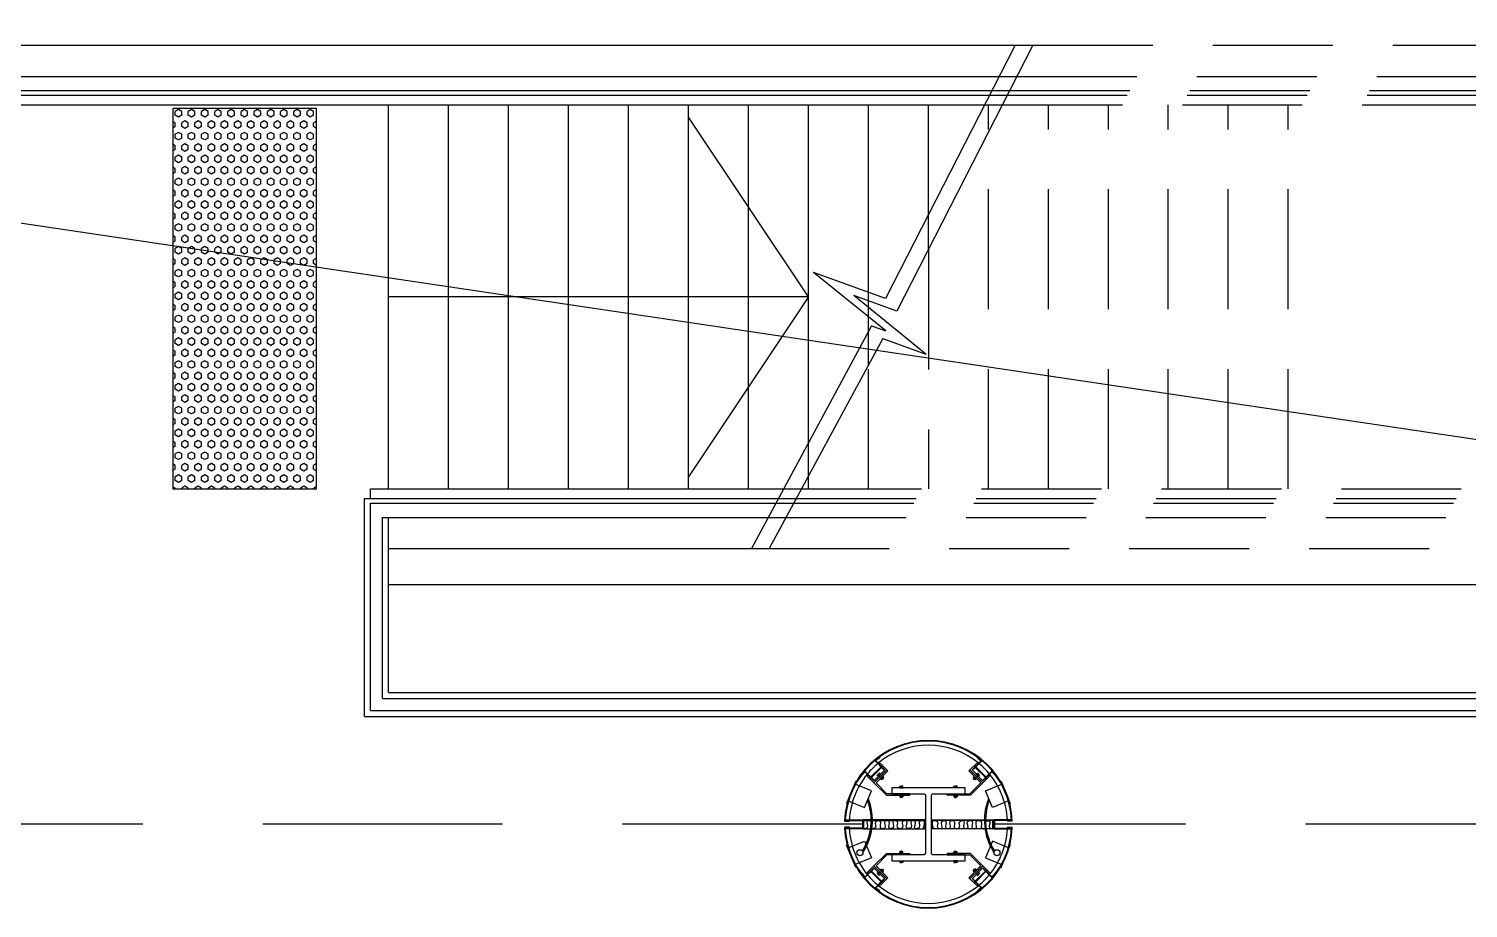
# Model space of a CAD drawing. Extents: x -163002 to 22103, y -103500 to 51643.
# Drawn here: x -114750 to -108750, y 29200 to 32869 of the extents above; entities that cross this region are included whole.
import ezdxf

# ---------------------------------------------------------------- set-up
doc = ezdxf.new("R2010")
doc.units = 0
doc.header["$LTSCALE"] = 1000
doc.header["$MEASUREMENT"] = 0
doc.linetypes.add('s2113a$0$DASHED', pattern=[0.75, 0.5, -0.25])
doc.linetypes.add('s2113a$0$GFxref$0$s3123a$0$HIDDEN2', pattern=[0.1875, 0.125, -0.0625])
doc.layers.get('0').update_dxf_attribs({"linetype": 'CONTINUOUS'})
for name, color, linetype in [('s2113a$0$A-Stairs', 2, 'CONTINUOUS'), ('s2113a$0$fire shutter', 5, 's2113a$0$GFxref$0$s3123a$0$HIDDEN2'), ('s2113a$0$stair', 1, 'CONTINUOUS'), ('s2113a$0$tactile', 4, 'CONTINUOUS'), ('s2113a$0$txt1', 4, 'CONTINUOUS'), ('s2113a$0$wal', 3, 'CONTINUOUS'), ('s2113a$0$walc', 1, 'CONTINUOUS')]:
    doc.layers.add(name, color=color, linetype=linetype)

# ---------------------------------------------------------------- blocks, each defined once
blk = doc.blocks.new('s2113a')
at = {"layer": 's2113a$0$tactile'}
h = blk.add_hatch(dxfattribs=at)
h.set_pattern_fill('HEX', color=9, scale=5, angle=90, style=0)
h.set_pattern_definition([(90, (-100859.315, 135282.67), (-27.4963, 2e-15), [15.875, -31.75]), (210, (-100859.315, 135282.67), (13.74815, -23.812494), [15.875, -31.75]), (150, (-100859.315, 135298.544), (-13.74815, -23.812494), [15.875, -31.75])])
h.paths.add_polyline_path([(-113550, 30949.1), (-113550, 32535.566), (-114150, 32535.566), (-114150, 30949.1)])
at = {"layer": 's2113a$0$A-Stairs', "color": 1, "linetype": 's2113a$0$DASHED'}
for p, q in [((-110564.137, 32800.1), (-104649.9, 32800.1)), ((-110630.574, 32670.1), (-104649.9, 32670.1)), ((-110670.948, 32591.1), (-104649.9, 32591.1)), ((-110660.727, 32611.1), (-104649.9, 32611.1)), ((-110691.39, 32551.1), (-104649.9, 32551.1)), ((-110999.9, 31947.428), (-110999.9, 30949.1)), ((-111550.315, 30909.1), (-104649.9, 30909.1)), ((-111528.688, 30949.1), (-104649.9, 30949.1)), ((-111561.128, 30889.1), (-104649.9, 30889.1)), ((-111593.028, 30830.1), (-104649.9, 30830.1)), ((-111663.317, 30700.1), (-104649.9, 30700.1))]:
    blk.add_line(p, q, dxfattribs=at)
for points in [[(-110749.9, 30949.1), (-110749.9, 32551.1)], [(-110499.9, 30949.1), (-110499.9, 32551.1)], [(-110249.9, 30949.1), (-110249.9, 32551.1)], [(-109999.9, 30949.1), (-109999.9, 32551.1)], [(-109749.9, 30949.1), (-109749.9, 32551.1)], [(-109499.9, 30949.1), (-109499.9, 32551.1)], [(-111249.9, 30949.1), (-111249.9, 31464.724)]]:
    blk.add_lwpolyline(points, dxfattribs=at)
at = {"layer": 's2113a$0$fire shutter', "ltscale": 8}
for p, q in [((-111274.9, 29550.1), (-119724.9, 29550.1)), ((-103927.93, 29550.1), (-110724.9, 29550.1))]:
    blk.add_line(p, q, dxfattribs=at)
at = {"layer": 's2113a$0$stair'}
for p, q in [((-125249.9, 32800.1), (-110564.137, 32800.1)), ((-125249.9, 32670.1), (-110630.574, 32670.1)), ((-125249.9, 32611.1), (-110660.727, 32611.1)), ((-125249.9, 32591.1), (-110670.948, 32591.1)), ((-125249.9, 32551.1), (-110691.39, 32551.1)), ((-113350, 30909.1), (-111550.315, 30909.1)), ((-113325, 30949.1), (-111528.688, 30949.1)), ((-113325, 30889.1), (-111561.128, 30889.1)), ((-113275, 30830.1), (-111593.028, 30830.1)), ((-113249.9, 30700.1), (-111663.317, 30700.1)), ((-111239.845, 29747.521), (-111197.363, 29789.892)), ((-111237.727, 29745.397), (-111195.245, 29787.768)), ((-111200.317, 29759.576), (-111204.024, 29763.293)), ((-110762.073, 29745.397), (-110804.555, 29787.768)), ((-110759.955, 29747.521), (-110802.437, 29789.892)), ((-110799.483, 29759.576), (-110795.776, 29763.293)), ((-111209.521, 29750.395), (-111213.228, 29754.112)), ((-111209.875, 29750.042), (-111199.963, 29759.929)), ((-111209.169, 29749.334), (-111209.875, 29750.042)), ((-111209.169, 29749.334), (-111209.875, 29750.042)), ((-111209.169, 29749.334), (-111199.256, 29759.221)), ((-111204.919, 29754.985), (-111208.803, 29758.88)), ((-111207.222, 29751.276), (-111201.204, 29757.279)), ((-111190.782, 29750.724), (-111200.695, 29740.838)), ((-111199.989, 29740.13), (-111200.695, 29740.838)), ((-111190.076, 29750.016), (-111199.989, 29740.13)), ((-111199.963, 29759.929), (-111199.256, 29759.221)), ((-111199.634, 29740.483), (-111195.927, 29736.766)), ((-111197.333, 29742.778), (-111193.449, 29738.884)), ((-111193.45, 29738.177), (-111194.866, 29736.764)), ((-111193.273, 29738.353), (-111191.799, 29736.875)), ((-111192.919, 29738.706), (-111191.092, 29736.874)), ((-111188.848, 29742.767), (-111192.742, 29738.883)), ((-111192.731, 29747.368), (-111188.847, 29743.474)), ((-111186.842, 29741.818), (-111191.799, 29736.875)), ((-111191.799, 29736.875), (-111191.092, 29736.874)), ((-111186.843, 29741.111), (-111191.092, 29736.874)), ((-111190.782, 29750.724), (-111190.076, 29750.016)), ((-111190.43, 29749.663), (-111186.723, 29745.946)), ((-111186.724, 29744.885), (-111188.848, 29742.767)), ((-111188.671, 29742.943), (-111186.843, 29741.111)), ((-111188.317, 29743.296), (-111186.842, 29741.818)), ((-111186.843, 29741.111), (-111186.842, 29741.818)), ((-111119.6, 29703.6), (-111105.6, 29703.601)), ((-111119.6, 29702.6), (-111119.6, 29703.6)), ((-111119.6, 29702.6), (-111105.6, 29702.601)), ((-111119.1, 29703.6), (-111119.101, 29708.85)), ((-111116.85, 29702.6), (-111108.35, 29702.601)), ((-111112.6, 29703.601), (-111112.601, 29709.101)), ((-111106.1, 29703.601), (-111106.101, 29708.851)), ((-111105.6, 29703.601), (-111105.6, 29702.601)), ((-110894.2, 29703.601), (-110894.2, 29702.601)), ((-110880.2, 29703.6), (-110894.2, 29703.601)), ((-110880.2, 29702.6), (-110894.2, 29702.601)), ((-110893.7, 29703.601), (-110893.699, 29708.851)), ((-110882.95, 29702.6), (-110891.45, 29702.601)), ((-110887.2, 29703.601), (-110887.199, 29709.101)), ((-110880.7, 29703.6), (-110880.699, 29708.85)), ((-110880.2, 29702.6), (-110880.2, 29703.6)), ((-110809.37, 29749.663), (-110813.077, 29745.946)), ((-110813.076, 29744.885), (-110810.952, 29742.767)), ((-110811.483, 29743.296), (-110812.958, 29741.818)), ((-110812.958, 29741.818), (-110808.001, 29736.875)), ((-110812.957, 29741.111), (-110812.958, 29741.818)), ((-110811.129, 29742.943), (-110812.957, 29741.111)), ((-110812.957, 29741.111), (-110808.708, 29736.874)), ((-110807.069, 29747.368), (-110810.953, 29743.474)), ((-110810.952, 29742.767), (-110807.058, 29738.883)), ((-110809.018, 29750.724), (-110809.724, 29750.016)), ((-110809.724, 29750.016), (-110799.811, 29740.13)), ((-110809.018, 29750.724), (-110799.105, 29740.838)), ((-110806.881, 29738.706), (-110808.708, 29736.874)), ((-110808.001, 29736.875), (-110808.708, 29736.874)), ((-110806.527, 29738.353), (-110808.001, 29736.875)), ((-110802.467, 29742.778), (-110806.351, 29738.884)), ((-110806.35, 29738.177), (-110804.934, 29736.764)), ((-110800.166, 29740.483), (-110803.873, 29736.766)), ((-110799.837, 29759.929), (-110800.544, 29759.221)), ((-110790.631, 29749.334), (-110800.544, 29759.221)), ((-110789.925, 29750.042), (-110799.837, 29759.929)), ((-110799.811, 29740.13), (-110799.105, 29740.838)), ((-110792.578, 29751.276), (-110798.596, 29757.279)), ((-110794.881, 29754.985), (-110790.997, 29758.88)), ((-110790.631, 29749.334), (-110789.925, 29750.042)), ((-110790.279, 29750.395), (-110786.572, 29754.112)), ((-111105.599, 29671.601), (-111119.599, 29671.6)), ((-111119.599, 29670.6), (-111119.599, 29671.6)), ((-111105.599, 29670.601), (-111119.599, 29670.6)), ((-111119.099, 29670.6), (-111119.098, 29665.35)), ((-111116.348, 29664.6), (-111118.348, 29664.6)), ((-111116.098, 29664.6), (-111116.098, 29662.512)), ((-111109.098, 29662.513), (-111116.098, 29662.512)), ((-111116.098, 29662.512), (-111115.598, 29662.012)), ((-111115.849, 29670.6), (-111115.848, 29665.1)), ((-111115.598, 29664.6), (-111115.598, 29662.012)), ((-111109.598, 29662.013), (-111115.598, 29662.012)), ((-111109.848, 29664.601), (-111115.348, 29664.6)), ((-111106.848, 29664.601), (-111109.848, 29664.601)), ((-111109.598, 29664.601), (-111109.598, 29662.013)), ((-111109.598, 29662.013), (-111109.098, 29662.513)), ((-111109.349, 29670.601), (-111109.348, 29665.101)), ((-111109.098, 29664.601), (-111109.098, 29662.513)), ((-111106.099, 29670.601), (-111106.098, 29665.351)), ((-111105.599, 29671.601), (-111105.599, 29670.601)), ((-110894.201, 29671.601), (-110894.201, 29670.601)), ((-110894.201, 29671.601), (-110880.201, 29671.6)), ((-110894.201, 29670.601), (-110880.201, 29670.6)), ((-110893.701, 29670.601), (-110893.702, 29665.351)), ((-110892.952, 29664.601), (-110889.952, 29664.601)), ((-110890.702, 29664.601), (-110890.702, 29662.513)), ((-110890.202, 29662.013), (-110890.702, 29662.513)), ((-110890.702, 29662.513), (-110883.702, 29662.512)), ((-110890.451, 29670.601), (-110890.452, 29665.101)), ((-110890.202, 29664.601), (-110890.202, 29662.013)), ((-110890.202, 29662.013), (-110884.202, 29662.012)), ((-110889.952, 29664.601), (-110884.452, 29664.6)), ((-110884.202, 29664.6), (-110884.202, 29662.012)), ((-110883.702, 29662.512), (-110884.202, 29662.012)), ((-110883.951, 29670.6), (-110883.952, 29665.1)), ((-110883.702, 29664.6), (-110883.702, 29662.512)), ((-110883.452, 29664.6), (-110881.452, 29664.6)), ((-110880.701, 29670.6), (-110880.702, 29665.35)), ((-110880.201, 29670.6), (-110880.201, 29671.6)), ((-111348.639, 29562.6), (-111329.536, 29562.6)), ((-111329.536, 29537.6), (-111348.639, 29537.6)), ((-111329.536, 29565.6), (-111329.536, 29562.6)), ((-111329.536, 29534.6), (-111329.536, 29537.6)), ((-111268.9, 29531.6), (-111015.4, 29531.6)), ((-110730.9, 29531.6), (-110984.4, 29531.6)), ((-110670.264, 29565.6), (-110670.264, 29562.6)), ((-110651.161, 29562.6), (-110670.264, 29562.6)), ((-110670.264, 29537.6), (-110651.161, 29537.6)), ((-110670.264, 29534.6), (-110670.264, 29537.6)), ((-111119.599, 29429.6), (-111119.599, 29428.6)), ((-111105.599, 29429.599), (-111119.599, 29429.6)), ((-111105.599, 29428.599), (-111119.599, 29428.6)), ((-111119.099, 29429.6), (-111119.098, 29434.85)), ((-111116.348, 29435.6), (-111118.348, 29435.6)), ((-111116.098, 29437.688), (-111115.598, 29438.188)), ((-111116.098, 29435.6), (-111116.098, 29437.688)), ((-111109.098, 29437.687), (-111116.098, 29437.688)), ((-111115.849, 29429.6), (-111115.848, 29435.1)), ((-111115.598, 29435.6), (-111115.598, 29438.188)), ((-111109.598, 29438.187), (-111115.598, 29438.188)), ((-111109.848, 29435.599), (-111115.348, 29435.6)), ((-111106.848, 29435.599), (-111109.848, 29435.599)), ((-111109.598, 29438.187), (-111109.098, 29437.687)), ((-111109.598, 29435.599), (-111109.598, 29438.187)), ((-111109.349, 29429.599), (-111109.348, 29435.099)), ((-111109.098, 29435.599), (-111109.098, 29437.687)), ((-111106.099, 29429.599), (-111106.098, 29434.849)), ((-111105.599, 29428.599), (-111105.599, 29429.599)), ((-110894.201, 29429.599), (-110880.201, 29429.6)), ((-110894.201, 29428.599), (-110894.201, 29429.599)), ((-110894.201, 29428.599), (-110880.201, 29428.6)), ((-110893.701, 29429.599), (-110893.702, 29434.849)), ((-110892.952, 29435.599), (-110889.952, 29435.599)), ((-110890.202, 29438.187), (-110890.702, 29437.687)), ((-110890.702, 29437.687), (-110883.702, 29437.688)), ((-110890.702, 29435.599), (-110890.702, 29437.687)), ((-110890.451, 29429.599), (-110890.452, 29435.099)), ((-110890.202, 29438.187), (-110884.202, 29438.188)), ((-110890.202, 29435.599), (-110890.202, 29438.187)), ((-110889.952, 29435.599), (-110884.452, 29435.6)), ((-110884.202, 29435.6), (-110884.202, 29438.188)), ((-110883.702, 29437.688), (-110884.202, 29438.188)), ((-110883.951, 29429.6), (-110883.952, 29435.1)), ((-110883.702, 29435.6), (-110883.702, 29437.688)), ((-110883.452, 29435.6), (-110881.452, 29435.6)), ((-110880.701, 29429.6), (-110880.702, 29434.85)), ((-110880.201, 29429.6), (-110880.201, 29428.6)), ((-111239.845, 29352.679), (-111197.363, 29310.308)), ((-111237.727, 29354.803), (-111195.245, 29312.432)), ((-111209.521, 29349.805), (-111213.228, 29346.088)), ((-111209.169, 29350.866), (-111209.875, 29350.158)), ((-111209.875, 29350.158), (-111199.963, 29340.271)), ((-111209.169, 29350.866), (-111199.256, 29340.979)), ((-111204.919, 29345.215), (-111208.803, 29341.32)), ((-111207.222, 29348.924), (-111201.204, 29342.921)), ((-111200.317, 29340.624), (-111204.024, 29336.907)), ((-111199.989, 29360.07), (-111200.695, 29359.362)), ((-111190.782, 29349.476), (-111200.695, 29359.362)), ((-111190.076, 29350.184), (-111199.989, 29360.07)), ((-111199.963, 29340.271), (-111199.256, 29340.979)), ((-111199.634, 29359.717), (-111195.927, 29363.434)), ((-111197.333, 29357.422), (-111193.449, 29361.316)), ((-111193.45, 29362.023), (-111194.866, 29363.436)), ((-111193.273, 29361.847), (-111191.799, 29363.325)), ((-111192.919, 29361.494), (-111191.092, 29363.326)), ((-111188.848, 29357.433), (-111192.742, 29361.317)), ((-111192.731, 29352.832), (-111188.847, 29356.726)), ((-111191.799, 29363.325), (-111191.092, 29363.326)), ((-111186.842, 29358.382), (-111191.799, 29363.325)), ((-111186.843, 29359.089), (-111191.092, 29363.326)), ((-111190.782, 29349.476), (-111190.076, 29350.184)), ((-111190.43, 29350.537), (-111186.723, 29354.254)), ((-111186.724, 29355.315), (-111188.848, 29357.433)), ((-111188.671, 29357.257), (-111186.843, 29359.089)), ((-111188.317, 29356.904), (-111186.842, 29358.382)), ((-111186.843, 29359.089), (-111186.842, 29358.382)), ((-111119.6, 29397.6), (-111119.6, 29396.6)), ((-111119.6, 29397.6), (-111105.6, 29397.599)), ((-111119.6, 29396.6), (-111105.6, 29396.599)), ((-111119.1, 29396.6), (-111119.101, 29391.35)), ((-111116.85, 29397.6), (-111108.35, 29397.599)), ((-111112.6, 29396.599), (-111112.601, 29391.099)), ((-111106.1, 29396.599), (-111106.101, 29391.349)), ((-111105.6, 29396.599), (-111105.6, 29397.599)), ((-110880.2, 29397.6), (-110894.2, 29397.599)), ((-110894.2, 29396.599), (-110894.2, 29397.599)), ((-110880.2, 29396.6), (-110894.2, 29396.599)), ((-110893.7, 29396.599), (-110893.699, 29391.349)), ((-110882.95, 29397.6), (-110891.45, 29397.599)), ((-110887.2, 29396.599), (-110887.199, 29391.099)), ((-110880.7, 29396.6), (-110880.699, 29391.35)), ((-110880.2, 29397.6), (-110880.2, 29396.6)), ((-110809.37, 29350.537), (-110813.077, 29354.254)), ((-110813.076, 29355.315), (-110810.952, 29357.433)), ((-110812.958, 29358.382), (-110808.001, 29363.325)), ((-110812.957, 29359.089), (-110812.958, 29358.382)), ((-110811.483, 29356.904), (-110812.958, 29358.382)), ((-110812.957, 29359.089), (-110808.708, 29363.326)), ((-110811.129, 29357.257), (-110812.957, 29359.089)), ((-110807.069, 29352.832), (-110810.953, 29356.726)), ((-110810.952, 29357.433), (-110807.058, 29361.317)), ((-110809.724, 29350.184), (-110799.811, 29360.07)), ((-110809.018, 29349.476), (-110809.724, 29350.184)), ((-110809.018, 29349.476), (-110799.105, 29359.362)), ((-110808.001, 29363.325), (-110808.708, 29363.326)), ((-110806.881, 29361.494), (-110808.708, 29363.326)), ((-110806.527, 29361.847), (-110808.001, 29363.325)), ((-110802.467, 29357.422), (-110806.351, 29361.316)), ((-110806.35, 29362.023), (-110804.934, 29363.436)), ((-110762.073, 29354.803), (-110804.555, 29312.432)), ((-110800.166, 29359.717), (-110803.873, 29363.434)), ((-110759.955, 29352.679), (-110802.437, 29310.308)), ((-110790.631, 29350.866), (-110800.544, 29340.979)), ((-110799.837, 29340.271), (-110800.544, 29340.979)), ((-110789.925, 29350.158), (-110799.837, 29340.271)), ((-110799.811, 29360.07), (-110799.105, 29359.362)), ((-110799.483, 29340.624), (-110795.776, 29336.907)), ((-110792.578, 29348.924), (-110798.596, 29342.921)), ((-110794.881, 29345.215), (-110790.997, 29341.32)), ((-110790.631, 29350.866), (-110789.925, 29350.158)), ((-110790.279, 29349.805), (-110786.572, 29346.088))]:
    blk.add_line(p, q, dxfattribs=at)
for points in [[(-113250, 30949.1), (-113250, 32551.1)], [(-112999.9, 30949.1), (-112999.9, 32551.1)], [(-112749.9, 30949.1), (-112749.9, 32551.1)], [(-112499.9, 30949.1), (-112499.9, 32551.1)], [(-112249.9, 30949.1), (-112249.9, 32551.1)], [(-111999.9, 30949.1), (-111999.9, 32551.1)], [(-111749.9, 30949.1), (-111749.9, 32551.1)], [(-111499.9, 30949.1), (-111499.9, 32551.1)], [(-111249.9, 31464.724), (-111249.9, 32551.1)], [(-110999.9, 31947.428), (-110999.9, 32551.1)], [(-113350, 30000.1), (-113350, 30909.1)], [(-113325, 30909.1), (-113325, 30949.1)], [(-113325, 30025.1), (-113325, 30889.1)], [(-113275, 30075.1), (-113275, 30830.1)], [(-113250, 30100.1), (-113250, 30830.1)], [(-113275, 30075.1), (-104174.9, 30075.1)], [(-113250, 30100.1), (-104199.9, 30100.1)], [(-113350, 30000.1), (-104099.9, 30000.1)], [(-113325, 30025.1), (-104124.9, 30025.1)], [(-111077.4, 29677.6), (-111172.651, 29677.6), (-111218.395, 29723.183), (-111168.833, 29772.616), (-111173.07, 29776.864), (-111226.881, 29723.194), (-111175.132, 29671.6), (-111077.4, 29671.6), (-111077.4, 29677.6)], [(-110922.4, 29677.6), (-110827.149, 29677.6), (-110781.405, 29723.183), (-110830.967, 29772.616), (-110826.73, 29776.864), (-110772.919, 29723.194), (-110824.668, 29671.6), (-110922.4, 29671.6), (-110922.4, 29677.6)], [(-111300.807, 29728.859), (-111302.655, 29729.625), (-111340.923, 29637.237), (-111339.075, 29636.471), (-111300.807, 29728.859)], [(-111334.292, 29648.02), (-111266.456, 29619.921), (-111237.755, 29689.212), (-111305.591, 29717.311)], [(-110665.508, 29648.02), (-110733.344, 29619.921), (-110762.045, 29689.212), (-110694.209, 29717.311)], [(-110698.993, 29728.859), (-110697.145, 29729.625), (-110658.877, 29637.237), (-110660.725, 29636.471), (-110698.993, 29728.859)], [(-111349.557, 29565.6), (-111274.9, 29565.6), (-111274.9, 29534.6), (-111349.557, 29534.6)], [(-111346.406, 29568.6), (-111271.9, 29568.6), (-111271.9, 29531.6), (-111346.406, 29531.6)], [(-110653.394, 29568.6), (-110727.9, 29568.6), (-110727.9, 29531.6), (-110653.394, 29531.6)], [(-110653.246, 29565.6), (-110724.9, 29565.6), (-110724.9, 29534.6), (-110653.246, 29534.6)], [(-111300.807, 29371.341), (-111302.655, 29370.575), (-111340.923, 29462.963), (-111339.075, 29463.729), (-111300.807, 29371.341)], [(-111334.292, 29452.18), (-111266.456, 29480.279), (-111237.755, 29410.988), (-111305.591, 29382.889)], [(-110665.508, 29452.18), (-110733.344, 29480.279), (-110762.045, 29410.988), (-110694.209, 29382.889)], [(-110698.993, 29371.341), (-110697.145, 29370.575), (-110658.877, 29462.963), (-110660.725, 29463.729), (-110698.993, 29371.341)], [(-111077.4, 29422.6), (-111172.651, 29422.6), (-111218.395, 29377.017), (-111168.833, 29327.584), (-111173.07, 29323.336), (-111226.881, 29377.006), (-111175.132, 29428.6), (-111077.4, 29428.6), (-111077.4, 29422.6)], [(-110922.4, 29422.6), (-110827.149, 29422.6), (-110781.405, 29377.017), (-110830.967, 29327.584), (-110826.73, 29323.336), (-110772.919, 29377.006), (-110824.668, 29428.6), (-110922.4, 29428.6), (-110922.4, 29422.6)]]:
    blk.add_lwpolyline(points, dxfattribs=at)
for points in [[(-111185.217, 29780.546), (-111186.633, 29779.134), (-111221.942, 29814.536, -0.00870213), (-111202.508, 29831.807), (-111201.206, 29830.289, 0.00800341), (-111219.054, 29814.472)], [(-110814.583, 29780.546), (-110813.167, 29779.134), (-110777.858, 29814.536, 0.00870213), (-110797.292, 29831.807), (-110798.594, 29830.289, -0.00800341), (-110780.746, 29814.472)], [(-111230.528, 29735.352), (-111229.112, 29736.764), (-111264.31, 29772.066, 0.00870213), (-111281.631, 29752.675), (-111280.116, 29751.369, -0.00800341), (-111264.253, 29769.177)], [(-110769.272, 29735.352), (-110770.688, 29736.764), (-110735.49, 29772.066, -0.00870213), (-110718.169, 29752.675), (-110719.684, 29751.369, 0.00800341), (-110735.547, 29769.177)], [(-111230.528, 29364.848), (-111229.112, 29363.436), (-111264.31, 29328.134, -0.00870213), (-111281.631, 29347.525), (-111280.116, 29348.831, 0.00800341), (-111264.253, 29331.023)], [(-110769.272, 29364.848), (-110770.688, 29363.436), (-110735.49, 29328.134, 0.00870213), (-110718.169, 29347.525), (-110719.684, 29348.831, -0.00800341), (-110735.547, 29331.023)], [(-111185.217, 29319.654), (-111186.633, 29321.066), (-111221.942, 29285.664, 0.00870213), (-111202.508, 29268.393), (-111201.206, 29269.911, -0.00800341), (-111219.054, 29285.728)], [(-110814.583, 29319.654), (-110813.167, 29321.066), (-110777.858, 29285.664, -0.00870213), (-110797.292, 29268.393), (-110798.594, 29269.911, 0.00800341), (-110780.746, 29285.728)]]:
    blk.add_lwpolyline(points, format="xyb", close=True, dxfattribs=at)
for points in [[(-111226.881, 29723.194), (-111173.07, 29776.864), (-111201.318, 29805.185), (-111205.566, 29800.948), (-111181.556, 29776.875), (-111226.87, 29731.68), (-111250.88, 29755.753), (-111255.128, 29751.516)], [(-111189.58, 29793.417), (-111193.829, 29789.18), (-111195.947, 29791.304), (-111191.699, 29795.541)], [(-110772.919, 29723.194), (-110826.73, 29776.864), (-110798.482, 29805.185), (-110794.234, 29800.948), (-110818.244, 29776.875), (-110772.93, 29731.68), (-110748.92, 29755.753), (-110744.672, 29751.516)], [(-110810.22, 29793.417), (-110805.971, 29789.18), (-110803.853, 29791.304), (-110808.101, 29795.541)], [(-111243.391, 29739.748), (-111239.143, 29743.985), (-111241.261, 29746.109), (-111245.509, 29741.872)], [(-111243.391, 29739.748), (-111239.143, 29743.985), (-111241.261, 29746.109), (-111245.509, 29741.872)], [(-111152.4, 29702.6), (-111152.4, 29677.6), (-111017.4, 29677.6), (-111012.4, 29672.6), (-111012.4, 29427.6), (-111017.4, 29422.6), (-111152.4, 29422.6), (-111152.4, 29397.6), (-110847.4, 29397.6), (-110847.4, 29422.6), (-110982.4, 29422.6), (-110987.4, 29427.6), (-110987.4, 29672.6), (-110982.4, 29677.6), (-110847.4, 29677.6), (-110847.4, 29702.6)], [(-110756.409, 29739.748), (-110760.657, 29743.985), (-110758.539, 29746.109), (-110754.291, 29741.872)], [(-111268.9, 29531.6), (-111268.9, 29565.6), (-111015.4, 29565.6), (-111015.4, 29531.6), (-111012.4, 29531.6), (-111012.4, 29531.6), (-111012.4, 29568.6), (-111271.9, 29568.6), (-111271.9, 29531.6)], [(-110730.9, 29531.6), (-110730.9, 29565.6), (-110984.4, 29565.6), (-110984.4, 29531.6), (-110987.4, 29531.6), (-110987.4, 29531.6), (-110987.4, 29568.6), (-110727.9, 29568.6), (-110727.9, 29531.6)], [(-111226.881, 29377.006), (-111173.07, 29323.336), (-111201.318, 29295.015), (-111205.566, 29299.252), (-111181.556, 29323.325), (-111226.87, 29368.52), (-111250.88, 29344.447), (-111255.128, 29348.684)], [(-111243.391, 29360.452), (-111239.143, 29356.215), (-111241.261, 29354.091), (-111245.509, 29358.328)], [(-110772.919, 29377.006), (-110826.73, 29323.336), (-110798.482, 29295.015), (-110794.234, 29299.252), (-110818.244, 29323.325), (-110772.93, 29368.52), (-110748.92, 29344.447), (-110744.672, 29348.684)], [(-110756.409, 29360.452), (-110760.657, 29356.215), (-110758.539, 29354.091), (-110754.291, 29358.328)], [(-111189.58, 29306.783), (-111193.829, 29311.02), (-111195.947, 29308.896), (-111191.699, 29304.659)], [(-110810.22, 29306.783), (-110805.971, 29311.02), (-110803.853, 29308.896), (-110808.101, 29304.659)]]:
    blk.add_lwpolyline(points, close=True, dxfattribs=at)
for points in [[(-111204.024, 29763.293, 0.22196227), (-111208.803, 29758.88, 3.55109969)], [(-110795.776, 29763.293, -0.22196227), (-110790.997, 29758.88, -3.55109969)], [(-111213.228, 29754.112, -0.24878441), (-111208.803, 29758.88, -3.55109969)], [(-111209.7, 29758.542, -0.1784415), (-111208.463, 29759.775, 0.2)], [(-111193.45, 29738.177, 0.1), (-111192.742, 29738.883, -0.2)], [(-111188.14, 29743.473, -0.1), (-111188.848, 29742.767, 0.2)], [(-111119.101, 29708.85, -0.24878441), (-111112.601, 29709.101, -3.55109969)], [(-111113.474, 29709.495, -0.1784415), (-111111.727, 29709.495, 0.2)], [(-111106.101, 29708.851, 0.22196227), (-111112.601, 29709.101, 3.55109969)], [(-110893.699, 29708.851, -0.22196227), (-110887.199, 29709.101, -3.55109969)], [(-110886.326, 29709.495, 0.1784415), (-110888.073, 29709.495, -0.2)], [(-110880.699, 29708.85, 0.24878441), (-110887.199, 29709.101, 3.55109969)], [(-110811.66, 29743.473, 0.1), (-110810.952, 29742.767, -0.2)], [(-110806.35, 29738.177, -0.1), (-110807.058, 29738.883, 0.2)], [(-110790.1, 29758.542, 0.1784415), (-110791.337, 29759.775, -0.2)], [(-110786.572, 29754.112, 0.24878441), (-110790.997, 29758.88, 3.55109969)], [(-111116.348, 29664.6, 0.1), (-111115.348, 29664.6, -0.2)], [(-111108.848, 29664.601, -0.1), (-111109.848, 29664.601, 0.2)], [(-110890.952, 29664.601, 0.1), (-110889.952, 29664.601, -0.2)], [(-110883.452, 29664.6, -0.1), (-110884.452, 29664.6, 0.2)], [(-111116.348, 29435.6, -0.1), (-111115.348, 29435.6, 0.2)], [(-111108.848, 29435.599, 0.1), (-111109.848, 29435.599, -0.2)], [(-110890.952, 29435.599, -0.1), (-110889.952, 29435.599, 0.2)], [(-110883.452, 29435.6, 0.1), (-110884.452, 29435.6, -0.2)], [(-111213.228, 29346.088, 0.24878441), (-111208.803, 29341.32, 3.55109969)], [(-111209.7, 29341.658, 0.1784415), (-111208.463, 29340.425, -0.2)], [(-111204.024, 29336.907, -0.22196227), (-111208.803, 29341.32, -3.55109969)], [(-111193.45, 29362.023, -0.1), (-111192.742, 29361.317, 0.2)], [(-111188.14, 29356.727, 0.1), (-111188.848, 29357.433, -0.2)], [(-111119.101, 29391.35, 0.24878441), (-111112.601, 29391.099, 3.55109969)], [(-111113.474, 29390.705, 0.1784415), (-111111.727, 29390.705, -0.2)], [(-111106.101, 29391.349, -0.22196227), (-111112.601, 29391.099, -3.55109969)], [(-110893.699, 29391.349, 0.22196227), (-110887.199, 29391.099, 3.55109969)], [(-110886.326, 29390.705, -0.1784415), (-110888.073, 29390.705, 0.2)], [(-110880.699, 29391.35, -0.24878441), (-110887.199, 29391.099, -3.55109969)], [(-110811.66, 29356.727, -0.1), (-110810.952, 29357.433, 0.2)], [(-110806.35, 29362.023, 0.1), (-110807.058, 29361.317, -0.2)], [(-110795.776, 29336.907, 0.22196227), (-110790.997, 29341.32, 3.55109969)], [(-110790.1, 29341.658, -0.1784415), (-110791.337, 29340.425, 0.2)], [(-110786.572, 29346.088, -0.24878441), (-110790.997, 29341.32, -3.55109969)]]:
    blk.add_lwpolyline(points, format="xyb", dxfattribs=at)
for centre in [(-111285.357, 29431.86), (-110714.443, 29431.86)]:
    blk.add_circle(centre, 12.5, dxfattribs=at)
for centre, radius, start, end in [((-110999.9, 29550.1), 350, 2.2168655, 177.7831345), ((-110999.9, 29550.1), 347, 2.5601734, 176.9438769), ((-110999.9, 29550.1), 330, 50.5570521, 129.3772468), ((-110999.9, 29550.1), 330, 129.7916909, 140.2219889), ((-110999.9, 29550.1), 330, 39.7780111, 50.2083091), ((-110999.9, 29550.1), 330, 140.5707724, 176.786279), ((-111195.396, 29737.295), 0.75, 224.925, 314.925), ((-111193.803, 29738.531), 0.5, 314.925, 44.925), ((-111193.095, 29739.237), 0.5, 224.925, 314.925), ((-111189.201, 29743.121), 0.5, 314.925, 44.925), ((-111188.493, 29743.827), 0.5, 224.925, 314.925), ((-111187.254, 29745.416), 0.75, 314.925, 44.925), ((-110812.546, 29745.416), 0.75, 135.075, 225.075), ((-110811.307, 29743.827), 0.5, 225.075, 315.075), ((-110810.599, 29743.121), 0.5, 135.075, 225.075), ((-110806.705, 29739.237), 0.5, 225.075, 315.075), ((-110805.997, 29738.531), 0.5, 135.075, 225.075), ((-110804.404, 29737.295), 0.75, 225.075, 315.075), ((-110999.9, 29550.1), 330, 3.213721, 39.4292276), ((-111478.077, 29566.476), 239.827, 327.8560732, 20.6185087), ((-111481.284, 29567.018), 248.025, 327.1685007, 21.5614279), ((-111118.348, 29665.35), 0.75, 180.005, 270.005), ((-111116.348, 29665.1), 0.5, 270.005, 0.005), ((-111115.348, 29665.1), 0.5, 180.005, 270.005), ((-111109.848, 29665.101), 0.5, 270.005, 0.005), ((-111108.848, 29665.101), 0.5, 180.005, 270.005), ((-111106.848, 29665.351), 0.75, 270.005, 0.005), ((-110892.952, 29665.351), 0.75, 179.995, 269.995), ((-110890.952, 29665.101), 0.5, 269.995, 359.995), ((-110889.952, 29665.101), 0.5, 179.995, 269.995), ((-110884.452, 29665.1), 0.5, 269.995, 359.995), ((-110883.452, 29665.1), 0.5, 179.995, 269.995), ((-110881.452, 29665.35), 0.75, 269.995, 359.995), ((-110518.516, 29567.018), 248.025, 158.4385721, 212.8314993), ((-110521.723, 29566.476), 239.827, 159.3814913, 212.1439268), ((-111348.639, 29563.6), 1, 177.7831345, 270), ((-111348.639, 29536.6), 1, 90, 182.2168655), ((-110999.9, 29550.1), 350, 182.2168655, 357.7831345), ((-110999.9, 29550.1), 347, 183.0561231, 357.4398266), ((-110999.9, 29550.1), 330, 183.213721, 219.4292276), ((-110999.9, 29550.1), 330, 320.5707724, 356.786279), ((-110651.161, 29563.6), 1, 270, 2.2168655), ((-110651.161, 29536.6), 1, 357.7831345, 90), ((-111118.348, 29434.85), 0.75, 89.995, 179.995), ((-111116.348, 29435.1), 0.5, 359.995, 89.995), ((-111115.348, 29435.1), 0.5, 89.995, 179.995), ((-111109.848, 29435.099), 0.5, 359.995, 89.995), ((-111108.848, 29435.099), 0.5, 89.995, 179.995), ((-111106.848, 29434.849), 0.75, 359.995, 89.995), ((-110892.952, 29434.849), 0.75, 90.005, 180.005), ((-110890.952, 29435.099), 0.5, 0.005, 90.005), ((-110889.952, 29435.099), 0.5, 90.005, 180.005), ((-110884.452, 29435.1), 0.5, 0.005, 90.005), ((-110883.452, 29435.1), 0.5, 90.005, 180.005), ((-110881.452, 29434.85), 0.75, 0.005, 90.005), ((-111195.396, 29362.905), 0.75, 45.075, 135.075), ((-111193.803, 29361.669), 0.5, 315.075, 45.075), ((-111193.095, 29360.963), 0.5, 45.075, 135.075), ((-111189.201, 29357.079), 0.5, 315.075, 45.075), ((-111188.493, 29356.373), 0.5, 45.075, 135.075), ((-111187.254, 29354.784), 0.75, 315.075, 45.075), ((-110812.546, 29354.784), 0.75, 134.925, 224.925), ((-110811.307, 29356.373), 0.5, 44.925, 134.925), ((-110810.599, 29357.079), 0.5, 134.925, 224.925), ((-110806.705, 29360.963), 0.5, 44.925, 134.925), ((-110805.997, 29361.669), 0.5, 134.925, 224.925), ((-110804.404, 29362.905), 0.75, 44.925, 134.925), ((-110999.9, 29550.1), 330, 219.7780111, 230.2083091), ((-110999.9, 29550.1), 330, 230.5570521, 309.4429479), ((-110999.9, 29550.1), 330, 309.7916909, 320.2219889)]:
    blk.add_arc(centre, radius, start, end, dxfattribs=at)
for points, knots in [([(-111199.484, 29548.7), (-111197.761, 29557.299), (-111198.526, 29569.529), (-111230.123, 29561.478), (-111210.548, 29534.007), (-111251.994, 29527.481), (-111225.709, 29564.689), (-111267.184, 29567.533), (-111244.243, 29535.55), (-111264.042, 29531.28), (-111268.9, 29532.138)], [12.89094301, 12.89094301, 12.89094301, 12.89094301, 34, 51.66011354, 74.78166669, 92.83984696, 121.50304154, 137.84703913, 165.17274235, 178.60017241, 178.60017241, 178.60017241, 178.60017241]), ([(-111107.988, 29548.637), (-111106.301, 29540.112), (-111107.125, 29527.98), (-111138.658, 29536.014), (-111119.083, 29563.485), (-111160.528, 29570.011), (-111134.244, 29532.803), (-111175.718, 29529.959), (-111150.669, 29564.882), (-111195.134, 29568.298), (-111171.353, 29534.498), (-111200.576, 29529.377), (-111201.282, 29540.079), (-111199.484, 29548.7)], [13.01802102, 13.01802102, 13.01802102, 13.01802102, 34, 51.66011354, 74.78166669, 92.83984696, 121.50304154, 137.84703913, 165.17274235, 183.84902777, 211.9388906, 224.82003808, 245.91685155, 245.91685155, 245.91685155, 245.91685155]), ([(-111021.328, 29531.6), (-111016.45, 29547.361), (-111009.038, 29571.309), (-111047.216, 29561.582), (-111027.641, 29534.111), (-111069.087, 29527.585), (-111042.802, 29564.793), (-111084.277, 29567.637), (-111059.227, 29532.714), (-111103.693, 29529.297), (-111079.911, 29563.097), (-111109.234, 29568.236), (-111109.849, 29557.384), (-111107.988, 29548.637)], [0, 0, 0, 0, 34, 51.66011354, 74.78166669, 92.83984696, 121.50304154, 137.84703913, 165.17274235, 183.84902777, 211.9388906, 224.82003808, 246.12776605, 246.12776605, 246.12776605, 246.12776605]), ([(-110978.472, 29531.6), (-110983.35, 29547.361), (-110990.762, 29571.309), (-110952.584, 29561.582), (-110972.159, 29534.111), (-110930.713, 29527.585), (-110956.998, 29564.793), (-110915.523, 29567.637), (-110940.573, 29532.714), (-110896.107, 29529.297), (-110919.889, 29563.097), (-110890.566, 29568.236), (-110889.951, 29557.384), (-110891.812, 29548.637)], [0, 0, 0, 0, 34, 51.66011354, 74.78166669, 92.83984696, 121.50304154, 137.84703913, 165.17274235, 183.84902777, 211.9388906, 224.82003808, 246.12776605, 246.12776605, 246.12776605, 246.12776605]), ([(-110891.812, 29548.637), (-110893.499, 29540.112), (-110892.675, 29527.98), (-110861.142, 29536.014), (-110880.717, 29563.485), (-110839.272, 29570.011), (-110865.556, 29532.803), (-110824.082, 29529.959), (-110849.131, 29564.882), (-110804.666, 29568.298), (-110828.447, 29534.498), (-110799.224, 29529.377), (-110798.518, 29540.079), (-110800.316, 29548.7)], [13.01802102, 13.01802102, 13.01802102, 13.01802102, 34, 51.66011354, 74.78166669, 92.83984696, 121.50304154, 137.84703913, 165.17274235, 183.84902777, 211.9388906, 224.82003808, 245.91685155, 245.91685155, 245.91685155, 245.91685155]), ([(-110800.316, 29548.7), (-110802.039, 29557.299), (-110801.274, 29569.529), (-110769.677, 29561.478), (-110789.252, 29534.007), (-110747.806, 29527.481), (-110774.091, 29564.689), (-110732.616, 29567.533), (-110755.557, 29535.55), (-110735.758, 29531.28), (-110730.9, 29532.138)], [12.89094301, 12.89094301, 12.89094301, 12.89094301, 34, 51.66011354, 74.78166669, 92.83984696, 121.50304154, 137.84703913, 165.17274235, 178.60017241, 178.60017241, 178.60017241, 178.60017241])]:
    blk.add_open_spline(points, degree=3, knots=knots, dxfattribs=at)
at = {"layer": 's2113a$0$tactile'}
blk.add_lwpolyline([(-113550, 30949.1), (-113550, 32535.566), (-114150, 32535.566), (-114150, 30949.1)], close=True, dxfattribs=at)
at = {"layer": 's2113a$0$txt1', "color": 1}
blk.add_line((-131203.9, 34504.106), (-104649.9, 30550.1), dxfattribs=at)
at = {"layer": 's2113a$0$txt1'}
for p, q in [((-110638.883, 32800.1), (-111179.089, 31743.061)), ((-110564.137, 32800.1), (-111131.387, 31690.144)), ((-111499.8, 31750.1), (-111999.8, 32500.1)), ((-111179.089, 31743.061), (-111478.792, 31851.917)), ((-111178.068, 31607.946), (-111478.792, 31851.917)), ((-111499.9, 31749.951), (-113250, 31749.951)), ((-111499.8, 31750.1), (-111999.8, 31000.1)), ((-111131.387, 31690.144), (-111310.789, 31755.306)), ((-111010.065, 31511.334), (-111310.789, 31755.306)), ((-111237.17, 31629.412), (-111738.02, 30700.1)), ((-111237.17, 31629.412), (-111178.068, 31607.946)), ((-111189.467, 31576.496), (-111663.317, 30700.1)), ((-111189.467, 31576.496), (-111010.065, 31511.334))]:
    blk.add_line(p, q, dxfattribs=at)
at = {"layer": 's2113a$0$wal'}
blk.add_lwpolyline([(-113250, 30550.1), (-104649.9, 30550.1)], dxfattribs=at)
at = {"layer": 's2113a$0$walc', "color": 4}
blk.add_lwpolyline([(-113250, 30550.1), (-104649.9, 30550.1)], dxfattribs=at)

msp = doc.modelspace()

# ---------------------------------------------------------------- block references
msp.add_blockref('s2113a', (0, 0))

doc.saveas('drawing.dxf')
